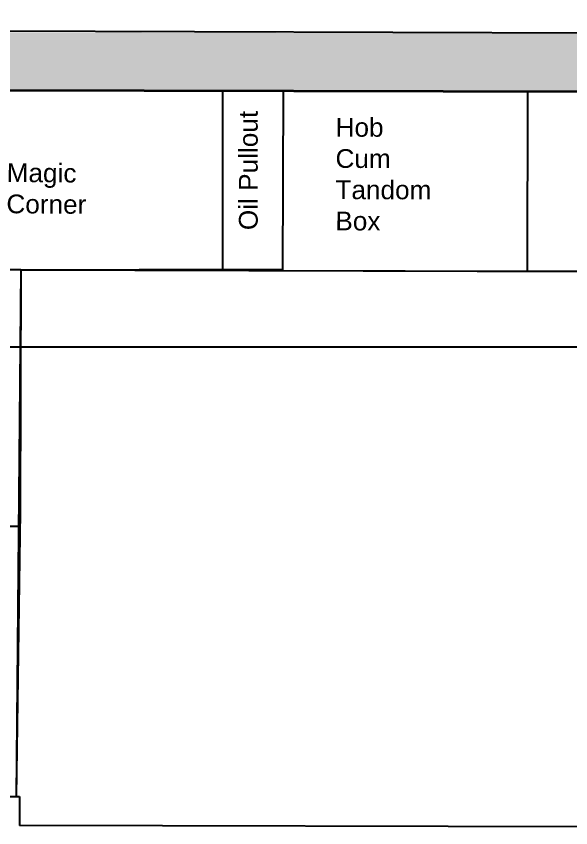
# Model space of a CAD drawing. Header units: millimetres. Extents: x 2258 to 5600, y 711 to 2563.
# Drawn here: x 4867.2 to 4941.2, y 2348.4 to 2456.7 of the extents above; entities that cross this region are included whole.
import ezdxf

# ---------------------------------------------------------------- set-up
doc = ezdxf.new("R2010")
doc.units = ezdxf.units.MM
doc.layers.add('PQI-A-IN-FURN', color=39, linetype='Continuous', lineweight=13)
doc.layers.add('PQI-A-WALL', color=30, linetype='Continuous', lineweight=50)
doc.styles.get("Standard").update_dxf_attribs({"font": 'arial.ttf'})

msp = doc.modelspace()

# ---------------------------------------------------------------- hatches: boundary and pattern name
at = {"layer": 'PQI-A-IN-FURN', "true_color": 0x000000}
h = msp.add_hatch(color=18, dxfattribs=at)
h.dxf.hatch_style = 1
h.paths.add_polyline_path([(4836.098, 2427.286), (4843.824, 2427.268), (4843.872, 2446.898), (4994.501, 2446.526), (4994.446, 2423.742), (5002.172, 2423.723), (5002.227, 2446.507), (5002.351, 2498.005), (5002.36, 2501.868), (5002.452, 2540.067), (4994.725, 2540.085), (4994.519, 2454.252), (4865.101, 2454.573), (4836.164, 2454.643), (4836.145, 2446.917)])

# ---------------------------------------------------------------- linework, layer by layer
for p, q in [((4994.634, 2454.253), (4835.891, 2454.78)), ((4894.814, 2422.84), (4894.814, 2446.772)), ((4902.814, 2422.756), (4902.871, 2446.752)), ((4935.443, 2422.678), (4935.501, 2446.671)), ((4843.816, 2422.84), (4894.814, 2422.898)), ((4867.814, 2422.84), (4843.817, 2422.898)), ((4867.814, 2422.84), (4867.211, 2352.581)), ((4867.814, 2422.84), (4867.736, 2390.58)), ((4867.814, 2422.84), (4970.443, 2422.594)), ((4867.814, 2422.84), (4902.814, 2422.84)), ((4867.814, 2422.84), (4970.443, 2422.594)), ((4902.814, 2422.84), (4883.614, 2422.84)), ((4902.814, 2422.84), (4894.814, 2422.84)), ((4902.814, 2422.756), (4935.443, 2422.678)), ((4935.443, 2422.678), (4970.443, 2422.594)), ((4867.736, 2390.58), (4867.211, 2352.581)), ((4843.733, 2388.636), (4867.709, 2388.636)), ((4843.645, 2352.636), (4867.645, 2352.58)), ((4867.645, 2352.58), (4867.636, 2348.715)), ((4867.645, 2352.58), (4867.636, 2348.715)), ((4994.258, 2348.41), (4867.636, 2348.715))]:
    msp.add_line(p, q)
at = {"color": 242, "true_color": 0xcd2027}
msp.add_line((4801.356, 2412.578), (5031.158, 2412.578), dxfattribs=at)
at = {"layer": 'PQI-A-WALL', "color": 0, "lineweight": 35, "ltscale": 1000}
msp.add_line((4843.872, 2446.898), (4994.501, 2446.525), dxfattribs=at)

# ---------------------------------------------------------------- texts
at = {"insert": (4896.944, 2428.156), "char_height": 2.5, "attachment_point": 1, "rotation": 90}
msp.add_mtext('Oil Pullout', dxfattribs=at)
at = {"char_height": 2.5, "attachment_point": 1}
for s, width, insert, rotation in [('Hob  \\PCum Tandom Box', 0.06758, (4909.846, 2443.13), 359.86233), ('Magic Corner', 0.10807, (4865.945, 2437.082), 359.52164)]:
    msp.add_mtext_dynamic_manual_height_columns(s, width=width, gutter_width=12.5, heights=[0], dxfattribs=dict(at, insert=insert, rotation=rotation))

doc.saveas('drawing.dxf')
